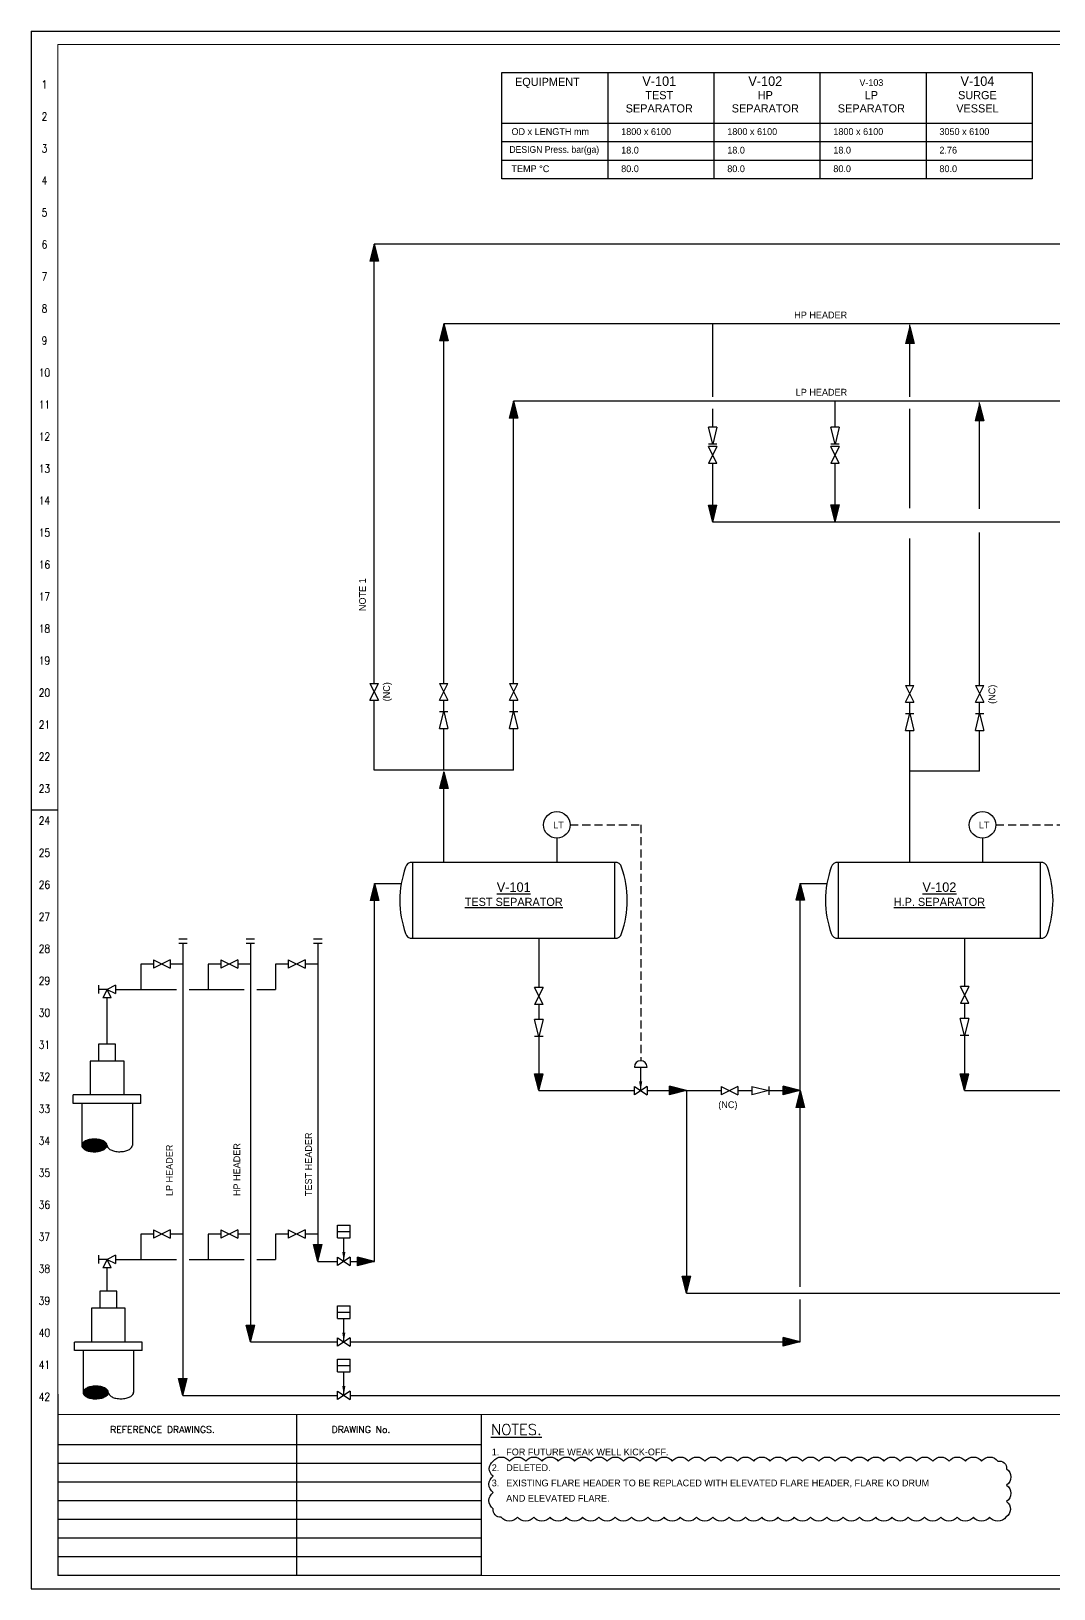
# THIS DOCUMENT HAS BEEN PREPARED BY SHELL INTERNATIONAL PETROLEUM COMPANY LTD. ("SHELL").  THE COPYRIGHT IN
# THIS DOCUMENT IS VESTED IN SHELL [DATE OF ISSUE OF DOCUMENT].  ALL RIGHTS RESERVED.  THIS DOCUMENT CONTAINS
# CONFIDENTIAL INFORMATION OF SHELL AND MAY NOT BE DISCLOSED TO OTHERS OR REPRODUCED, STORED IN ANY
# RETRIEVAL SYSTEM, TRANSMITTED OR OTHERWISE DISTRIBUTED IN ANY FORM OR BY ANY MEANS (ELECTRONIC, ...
# Model space of a CAD drawing. Extents: x 2850 to 3666, y 110 to 684.
# Drawn here: x 2850 to 3227, y 110 to 684 of the extents above; entities that cross this region are included whole.
import ezdxf
from ezdxf.enums import TextEntityAlignment as Align

# ---------------------------------------------------------------- set-up
doc = ezdxf.new("R2010")
doc.units = 0
doc.header["$LTSCALE"] = 12
doc.header["$MEASUREMENT"] = 0
doc.linetypes.add('HIDDEN', pattern=[0.375, 0.25, -0.125])
for name, color, linetype in [('12', 32, 'Continuous'), ('3', 4, 'Continuous'), ('5', 3, 'Continuous'), ('6', 6, 'Continuous')]:
    doc.layers.add(name, color=color, linetype=linetype)
doc.styles.add('BALLTXT', font='ROMANS', dxfattribs={"width": 0.8})
doc.styles.add('RESFT', font='romans')
doc.styles.add('SBLD', font='swissb.ttf')
doc.styles.add('SOI', font='soi.shx')
doc.styles.add('Std', font='simplex.shx')

# ---------------------------------------------------------------- blocks, each defined once
blk = doc.blocks.new('EP_A1.FEED')
at = {"color": 4, "linetype": 'Continuous'}
for p, q in [((0, 573.67), (0, 0)), ((0, 573.67), (816.31, 573.67)), ((9.82, 71.72), (9.82, 4.91)), ((97.73, 64.17), (97.73, 4.91)), ((165.88, 64.17), (165.88, 4.91)), ((165.88, 53.05), (9.82, 53.05)), ((165.88, 46.17), (9.82, 46.17)), ((165.88, 39.29), (9.82, 39.29)), ((165.88, 32.42), (9.82, 32.42)), ((165.88, 25.54), (9.82, 25.54)), ((165.88, 18.66), (9.82, 18.66)), ((165.88, 11.79), (9.82, 11.79)), ((0, 0), (816.31, 0)), ((165.88, 4.91), (9.82, 4.91))]:
    blk.add_line(p, q, dxfattribs=at)
at = {"color": 4, "linetype": 'Continuous', "const_width": 0.393, "flags": 128}
for points in [[(9.82, 4.91), (9.82, 568.76)], [(9.82, 568.76), (806.48, 568.76)], [(9.82, 64.17), (806.48, 64.15)], [(9.82, 4.91), (806.48, 4.91)]]:
    blk.add_lwpolyline(points, dxfattribs=at)
at = {"color": 4, "linetype": 'Continuous', "flags": 128}
blk.add_lwpolyline([(0, 286.84), (9.82, 286.84)], dxfattribs=at)
at = {"color": 32, "style": 'RESFT', "width": 0.833333}
for s, height, p in [('1', 2.95, (4.91, 554.03)), ('2', 2.95, (4.91, 542.24)), ('3', 2.95, (4.91, 530.45)), ('4', 2.95, (4.91, 518.66)), ('5', 2.95, (4.91, 506.88)), ('6', 2.95, (4.91, 495.09)), ('7', 2.95, (4.91, 483.3)), ('8', 2.95, (4.91, 471.51)), ('9', 2.95, (4.91, 459.72)), ('10', 2.947, (4.91, 447.94)), ('11', 2.947, (4.91, 436.15)), ('12', 2.947, (4.91, 424.36)), ('13', 2.947, (4.91, 412.57)), ('14', 2.947, (4.91, 400.79)), ('15', 2.947, (4.91, 389)), ('16', 2.947, (4.91, 377.21)), ('17', 2.947, (4.91, 365.42)), ('18', 2.947, (4.91, 353.63)), ('19', 2.947, (4.91, 341.85)), ('20', 2.947, (4.91, 330.06)), ('21', 2.947, (4.91, 318.27)), ('22', 2.947, (4.91, 306.48)), ('23', 2.947, (4.91, 294.7)), ('24', 2.947, (4.91, 282.91)), ('25', 2.947, (4.91, 271.12)), ('26', 2.947, (4.91, 259.33)), ('27', 2.947, (4.91, 247.54)), ('28', 2.947, (4.91, 235.76)), ('29', 2.947, (4.91, 223.97)), ('30', 2.947, (4.91, 212.18)), ('31', 2.947, (4.91, 200.39)), ('32', 2.947, (4.91, 188.61)), ('33', 2.947, (4.91, 176.82)), ('34', 2.947, (4.91, 165.03)), ('35', 2.947, (4.91, 153.24)), ('36', 2.947, (4.91, 141.45)), ('37', 2.947, (4.91, 129.67)), ('38', 2.947, (4.91, 117.88)), ('39', 2.947, (4.91, 106.09)), ('40', 2.947, (4.91, 94.3)), ('41', 2.947, (4.91, 82.51)), ('42', 2.947, (4.91, 70.73))]:
    blk.add_text(s, height=height, dxfattribs=at).set_placement(p, align=Align.MIDDLE_CENTER)
at = {"color": 1, "linetype": 'Continuous', "style": 'Std'}
for s, height, p in [('REFERENCE DRAWINGS.', 2.5, (48.4, 58.66)), ('DRAWING No.', 2.5, (121.57, 58.66)), ('%%UNOTES.', 4, (178.8, 58.66))]:
    blk.add_text(s, height=height, dxfattribs=at).set_placement(p, align=Align.MIDDLE)
at = {"color": 7, "linetype": 'Continuous', "style": 'Std'}
for tag, p, height in [('REFDWG1', (12.03, 48.38), 2.5), ('REVDESC7', (572.01, 44.05), 2.46), ('REFDWG2', (12.03, 41.5), 2.5), ('REVDESC6', (572.01, 39.4), 2.46), ('REFDWG3', (12.03, 34.63), 2.5), ('REVDESC5', (572.01, 34.76), 2.46), ('REFDWG4', (12.03, 27.75), 2.5), ('REVDESC4', (572.1, 30.12), 2.46), ('REFDWG5', (12.03, 20.87), 2.5), ('REVDESC3', (572.01, 25.47), 2.46), ('REVDESC2', (572.01, 20.83), 2.46), ('REVDESC1', (572.01, 16.18), 2.46), ('REFDWG6', (12.03, 14), 2.5), ('REFDWG7', (12.03, 7.12), 2.5)]:
    blk.add_attdef(tag, p, '', height=height, dxfattribs=at)
at = {"color": 7, "linetype": 'Continuous', "style": 'Std', "width": 0.9}
for tag, p in [('REFDWGNUM1', (99.94, 48.38)), ('REFDWGNUM2', (99.94, 41.5)), ('REFDWGNUM3', (99.94, 34.63)), ('REFDWGNUM4', (99.94, 27.75)), ('REFDWGNUM5', (99.94, 20.87)), ('REFDWGNUM6', (99.94, 14)), ('REFDWGNUM7', (99.94, 7.12))]:
    blk.add_attdef(tag, p, '', height=2.5, dxfattribs=at)
at = {"color": 7, "linetype": 'Continuous'}
for tag, height, style, p in [('REVNUM7', 2.46, 'Std', (550.45, 45.28)), ('REVBY7', 2.46, 'Std', (655.5, 45.28)), ('REVCHK7', 2.46, 'Std', (666.8, 45.28)), ('REVAPP7', 2.46, 'Std', (677.06, 45.28)), ('REVNUM6', 2.46, 'Std', (550.45, 40.63)), ('REVBY6', 2.46, 'Std', (655.5, 40.63)), ('REVCHK6', 2.46, 'Std', (666.8, 40.63)), ('REVAPP6', 2.46, 'Std', (677.06, 40.63)), ('REVNUM5', 2.46, 'Std', (550.45, 35.99)), ('REVBY5', 2.46, 'Std', (655.5, 35.99)), ('REVCHK5', 2.46, 'Std', (666.8, 35.99)), ('REVAPP5', 2.46, 'Std', (677.06, 35.99)), ('TITLE1', 3, 'RESFT', (749.13, 37.43)), ('REVNUM4', 2.46, 'Std', (550.54, 31.34)), ('REVBY4', 2.46, 'Std', (655.59, 31.34)), ('REVCHK4', 2.46, 'Std', (666.88, 31.34)), ('REVAPP4', 2.46, 'Std', (677.15, 31.34)), ('TITLE2', 3, 'RESFT', (749.55, 32.28)), ('REVNUM3', 2.46, 'Std', (550.45, 26.7)), ('REVNUM2', 2.46, 'Std', (550.45, 22.05)), ('REVBY3', 2.46, 'Std', (655.5, 26.7)), ('REVBY2', 2.46, 'Std', (655.5, 22.05)), ('REVCHK3', 2.46, 'Std', (666.8, 26.7)), ('REVCHK2', 2.46, 'Std', (666.8, 22.05)), ('REVAPP3', 2.46, 'Std', (677.06, 26.7)), ('REVAPP2', 2.46, 'Std', (677.06, 22.05)), ('TITLE3', 3, 'RESFT', (749.55, 27.08)), ('TITLE4', 3, 'RESFT', (749.61, 21.85)), ('REVNUM1', 2.46, 'Std', (550.45, 17.41)), ('REVBY1', 2.46, 'Std', (655.5, 17.41)), ('REVCHK1', 2.46, 'Std', (666.8, 17.41)), ('REVAPP1', 2.46, 'Std', (677.06, 17.41)), ('TITLE5', 3, 'RESFT', (749.55, 16.69))]:
    blk.add_attdef(tag, text='', height=height, dxfattribs=dict(at, style=style)).set_placement(p, align=Align.MIDDLE)
at = {"color": 7, "linetype": 'Continuous', "style": 'Std'}
for tag, width, p, p2 in [('REVDATE7', 0.729628, (556.59, 44.05), (569.73, 44.05)), ('REVDATE6', 0.734397, (556.59, 39.4), (569.73, 39.4)), ('REVDATE5', 0.729628, (556.59, 34.76), (569.73, 34.76)), ('REVDATE4', 0.72492, (556.68, 30.12), (569.82, 30.12)), ('REVDATE3', 0.729628, (556.59, 25.47), (569.73, 25.47)), ('REVDATE2', 0.729628, (556.59, 20.83), (569.73, 20.83)), ('REVDATE1', 0.774915, (556.59, 16.18), (569.73, 16.18))]:
    blk.add_attdef(tag, text='', height=2.46, dxfattribs=dict(at, width=width)).set_placement(p, p2, align=Align.FIT)
at = {"color": 7, "linetype": 'Continuous'}
for tag, height, style, p in [('ENG.7', 2.46, 'Std', (687.51, 44.05)), ('PROJECT', 5, 'SBLD', (758.43, 44.63)), ('ENG.6', 2.46, 'Std', (687.51, 39.4)), ('ENG.5', 2.46, 'Std', (687.51, 34.76)), ('ENG.4', 2.46, 'Std', (687.6, 30.12)), ('ENG.3', 2.46, 'Std', (687.51, 25.47)), ('ENG.2', 2.46, 'Std', (687.51, 20.83)), ('ENG.1', 2.46, 'Std', (687.51, 16.18))]:
    blk.add_attdef(tag, text='', height=height, dxfattribs=dict(at, style=style)).set_placement(p, align=Align.CENTER)
at = {"color": 7, "linetype": 'Continuous', "style": 'BALLTXT', "width": 0.9}
blk.add_attdef('EPDWGNO', text='', height=3.5, dxfattribs=at).set_placement((741.82, 6.43), align=Align.CENTER)
at = {"color": 7, "linetype": 'Continuous', "style": 'SOI'}
blk.add_attdef('REV', text='', height=3.5, dxfattribs=at).set_placement((800.25, 7.53), align=Align.MIDDLE_CENTER)
blk = doc.blocks.new('MF108M')
at = {"layer": '3'}
for p, q in [((-0.125, -0.0625), (-0.125, 0.0625)), ((0, 0), (-0.125, 0.0625)), ((-0.125, -0.0625), (0, 0)), ((0.0625, 0.125), (-0.0625, 0.125)), ((0, 0), (-0.0625, -0.125)), ((0, 0), (0, 0.125)), ((0.0625, -0.125), (0, 0)), ((0.0625, -0.125), (-0.0625, -0.125))]:
    blk.add_line(p, q, dxfattribs=at)
blk = doc.blocks.new('MF123')
at = {"layer": '5', "color": 4}
for p, q in [((0, 0.0625), (0, -0.0625)), ((0.0625, 0.0625), (0.0625, -0.0625))]:
    blk.add_line(p, q, dxfattribs=at)
blk = doc.blocks.new('MF081')
at = {"layer": '3'}
for p, q in [((0, 0.0625), (0, -0.0625)), ((0, 0.0625), (0.25, -0.0625)), ((0.25, 0.0625), (0, -0.0625)), ((0.25, 0.0625), (0.25, -0.0625))]:
    blk.add_line(p, q, dxfattribs=at)
blk = doc.blocks.new('MAJARROW')
at = {"layer": '3'}
for p, q in [((0, 0), (0.25, 0.064)), ((0, 0), (0.25, -0.064)), ((0.041, 0), (0.24, 0.051)), ((0.041, 0), (0.24, -0.051)), ((0.082, 0), (0.23, 0.038)), ((0.082, 0), (0.23, -0.038)), ((0.123, 0), (0.22, 0.025)), ((0.123, 0), (0.22, -0.025)), ((0.164, 0), (0.21, 0.012)), ((0.21, 0.012), (0.21, -0.012)), ((0.22, 0.025), (0.22, -0.025)), ((0.23, 0.038), (0.23, -0.038)), ((0.24, 0.051), (0.24, -0.051)), ((0.25, 0.064), (0.25, -0.064)), ((0.164, 0), (0.21, -0.012))]:
    blk.add_line(p, q, dxfattribs=at)

msp = doc.modelspace()

# ---------------------------------------------------------------- linework, layer by layer
at = {"color": 1, "linetype": 'Continuous'}
for p, q in [((3062.58, 668.42), (3062.58, 629.33)), ((3062.58, 668.42), (3062.58, 629.33)), ((3101.67, 668.42), (3101.67, 629.33)), ((3140.76, 668.42), (3140.76, 629.33)), ((3179.85, 668.42), (3179.85, 629.33)), ((3023.5, 649.85), (3218.93, 649.85)), ((3023.5, 643.01), (3218.93, 643.01)), ((3023.5, 636.17), (3218.93, 636.17))]:
    msp.add_line(p, q, dxfattribs=at)
at = {"color": 2, "linetype": 'HIDDEN'}
for p, q in [((3048.67, 391.37), (3074.69, 391.37)), ((3074.69, 391.37), (3074.69, 304.51)), ((3205.55, 391.37), (3231.97, 391.37))]:
    msp.add_line(p, q, dxfattribs=at)
at = {"layer": '3'}
for p, q in [((2976.47, 443.49), (2976.47, 605.24)), ((3244.58, 605.24), (2976.47, 605.24)), ((3315.95, 575.91), (3002.11, 575.91)), ((3002.11, 443.49), (3002.11, 575.91)), ((3101.22, 548.97), (3101.22, 575.91)), ((3173.85, 549.01), (3173.85, 575.49)), ((3027.85, 443.49), (3027.85, 547.38)), ((3315.95, 547.38), (3027.85, 547.38)), ((3146.32, 537.85), (3146.32, 547.38)), ((3199.58, 507.72), (3199.58, 546.96)), ((3101.22, 537.85), (3101.22, 544.64)), ((3173.85, 508.03), (3173.85, 544.6)), ((3101.22, 531.64), (3099.67, 537.85)), ((3102.77, 537.85), (3099.67, 537.85)), ((3102.77, 537.85), (3101.22, 531.64)), ((3147.87, 537.85), (3144.77, 537.85)), ((3146.32, 531.64), (3144.77, 537.85)), ((3147.87, 537.85), (3146.32, 531.64)), ((3102.77, 531.64), (3099.67, 531.64)), ((3147.87, 531.64), (3144.77, 531.64)), ((3101.22, 502.93), (3101.22, 524.51)), ((3146.32, 509.2), (3146.32, 524.51)), ((3272.54, 502.93), (3101.22, 502.93)), ((3199.58, 442.77), (3199.58, 499.1)), ((3173.85, 442.77), (3173.85, 496.9)), ((2976.47, 411.55), (2976.47, 437.27)), ((3002.11, 433.1), (3002.11, 437.27)), ((3027.85, 433.1), (3027.85, 437.27)), ((3173.85, 432.39), (3173.85, 436.56)), ((3199.58, 432.39), (3199.58, 436.56)), ((3000.55, 433.1), (3003.66, 433.1)), ((3000.55, 426.89), (3002.11, 433.1)), ((3002.11, 433.1), (3003.66, 426.89)), ((3026.29, 426.89), (3027.85, 433.1)), ((3026.29, 433.1), (3029.4, 433.1)), ((3027.85, 433.1), (3029.4, 426.89)), ((3172.29, 432.39), (3175.4, 432.39)), ((3172.29, 426.18), (3173.85, 432.39)), ((3173.85, 432.39), (3175.4, 426.18)), ((3198.03, 426.18), (3199.58, 432.39)), ((3198.03, 432.39), (3201.14, 432.39)), ((3199.58, 432.39), (3201.14, 426.18)), ((3000.55, 426.89), (3003.66, 426.89)), ((3002.11, 411.55), (3002.11, 426.89)), ((3026.29, 426.89), (3029.4, 426.89)), ((3027.85, 411.55), (3027.85, 426.89)), ((3172.29, 426.18), (3175.4, 426.18)), ((3173.85, 377.57), (3173.85, 426.18)), ((3198.03, 426.18), (3201.14, 426.18)), ((3199.58, 411.13), (3199.58, 426.18)), ((3027.85, 411.55), (2976.47, 411.55)), ((3002.11, 377.57), (3002.11, 410.95)), ((3199.58, 411.13), (3173.85, 411.13)), ((3043.77, 386.48), (3043.77, 377.57)), ((3200.65, 386.48), (3200.65, 377.57)), ((2976.59, 369.81), (2975.01, 363.58)), ((2976.59, 368.79), (2975.33, 363.83)), ((2976.59, 367.77), (2975.65, 364.08)), ((2976.59, 230.63), (2976.59, 369.81)), ((2976.59, 369.81), (2986.46, 369.81)), ((2976.59, 369.81), (2978.17, 363.58)), ((2976.59, 368.79), (2977.85, 363.83)), ((2976.59, 367.77), (2977.53, 364.08)), ((3133.46, 369.81), (3143.33, 369.81)), ((3133.46, 221.29), (3133.46, 369.81)), ((2978.17, 363.58), (2975.01, 363.58)), ((2977.85, 363.83), (2975.33, 363.83)), ((2977.53, 364.08), (2975.65, 364.08)), ((2976.59, 366.76), (2975.98, 364.33)), ((2977.2, 364.33), (2975.98, 364.33)), ((2976.59, 365.74), (2976.3, 364.58)), ((2976.88, 364.58), (2976.3, 364.58)), ((2976.59, 366.76), (2977.2, 364.33)), ((2976.59, 365.74), (2976.88, 364.58)), ((2906, 347.87), (2906, 181.27)), ((2930.85, 347.87), (2930.85, 200.97)), ((2955.7, 347.87), (2955.7, 230.63)), ((3037.16, 349.62), (3037.16, 331.49)), ((3194.04, 349.62), (3194.04, 331.82)), ((2890.46, 340.11), (2890.46, 330.79)), ((2895.12, 340.11), (2890.46, 340.11)), ((2906, 340.11), (2901.34, 340.11)), ((2915.31, 340.11), (2915.31, 330.79)), ((2919.97, 340.11), (2915.31, 340.11)), ((2930.85, 340.11), (2926.19, 340.11)), ((2940.17, 340.11), (2940.17, 330.79)), ((2944.83, 340.11), (2940.17, 340.11)), ((2955.7, 340.11), (2951.04, 340.11)), ((2878.04, 310.6), (2878.04, 327.68)), ((2881.14, 330.79), (2903.67, 330.79)), ((2908.33, 330.79), (2928.52, 330.79)), ((2933.18, 330.79), (2940.17, 330.79)), ((3037.16, 325.28), (3037.16, 319.72)), ((3194.04, 325.6), (3194.04, 320.05)), ((3037.16, 313.5), (3035.61, 319.72)), ((3038.72, 319.72), (3035.61, 319.72)), ((3038.72, 319.72), (3037.16, 313.5)), ((3194.04, 313.83), (3192.48, 320.05)), ((3195.59, 320.05), (3192.48, 320.05)), ((3195.59, 320.05), (3194.04, 313.83)), ((3038.72, 313.5), (3035.61, 313.5)), ((3037.16, 313.5), (3037.16, 293.51)), ((3195.59, 313.83), (3192.48, 313.83)), ((3194.04, 313.83), (3194.04, 293.51)), ((3072.36, 302.18), (3077.02, 302.18)), ((3074.69, 293.51), (3074.69, 302.18)), ((3037.16, 293.51), (3072.36, 293.51)), ((3077.02, 295.06), (3072.36, 291.96)), ((3072.36, 295.06), (3077.02, 291.96)), ((3072.36, 291.96), (3072.36, 295.06)), ((3077.02, 295.06), (3077.02, 291.96)), ((3077.02, 293.51), (3104.33, 293.51)), ((3091.53, 293.51), (3091.53, 218.96)), ((3110.55, 293.51), (3115.65, 293.51)), ((3115.65, 295.06), (3115.65, 291.96)), ((3115.65, 295.06), (3121.86, 293.51)), ((3121.86, 293.51), (3115.65, 291.96)), ((3121.86, 295.06), (3121.86, 291.96)), ((3121.86, 293.51), (3133.46, 293.51)), ((3194.04, 293.51), (3229.64, 293.51)), ((2962.96, 239.3), (2962.96, 243.96)), ((2962.96, 243.96), (2967.62, 243.96)), ((2962.96, 241.63), (2967.62, 241.63)), ((2967.62, 239.3), (2967.62, 243.96)), ((2895.12, 240.7), (2890.46, 240.7)), ((2890.46, 240.7), (2890.46, 231.38)), ((2906, 240.7), (2901.34, 240.7)), ((2919.97, 240.7), (2915.31, 240.7)), ((2915.31, 240.7), (2915.31, 231.38)), ((2930.85, 240.7), (2926.19, 240.7)), ((2944.83, 240.7), (2940.17, 240.7)), ((2940.17, 240.7), (2940.17, 231.38)), ((2955.7, 240.7), (2951.04, 240.7)), ((2962.96, 239.3), (2967.62, 239.3)), ((2965.29, 230.63), (2965.29, 239.3)), ((2881.14, 231.38), (2903.67, 231.38)), ((2908.33, 231.38), (2928.52, 231.38)), ((2933.18, 231.38), (2940.17, 231.38)), ((2955.7, 230.63), (2962.96, 230.63)), ((2962.96, 229.08), (2962.96, 232.18)), ((2962.96, 232.18), (2967.62, 229.08)), ((2967.62, 232.18), (2962.96, 229.08)), ((2967.62, 232.18), (2967.62, 229.08)), ((2967.62, 230.63), (2976.59, 230.63)), ((2878.04, 219.61), (2878.04, 228.28)), ((3091.53, 218.96), (3352.66, 218.96)), ((2962.96, 214.3), (2967.62, 214.3)), ((2962.96, 209.64), (2962.96, 214.3)), ((2967.62, 209.64), (2967.62, 214.3)), ((3133.46, 200.97), (3133.46, 216.63)), ((2962.96, 211.97), (2967.62, 211.97)), ((2962.96, 209.64), (2967.62, 209.64)), ((2965.29, 200.97), (2965.29, 209.64)), ((2930.85, 200.97), (2962.96, 200.97)), ((2962.96, 202.52), (2967.62, 199.41)), ((2967.62, 202.52), (2962.96, 199.41)), ((2962.96, 199.41), (2962.96, 202.52)), ((2967.62, 202.52), (2967.62, 199.41)), ((2967.62, 200.97), (3133.46, 200.97)), ((2962.96, 194.6), (2967.62, 194.6)), ((2962.96, 189.95), (2962.96, 194.6)), ((2962.96, 192.28), (2967.62, 192.28)), ((2962.96, 189.95), (2967.62, 189.95)), ((2965.29, 181.27), (2965.29, 189.95)), ((2967.62, 189.95), (2967.62, 194.6)), ((2906, 181.27), (2962.96, 181.27)), ((2962.96, 182.82), (2967.62, 179.72)), ((2967.62, 182.82), (2962.96, 179.72)), ((2962.96, 179.72), (2962.96, 182.82)), ((2967.62, 182.82), (2967.62, 179.72)), ((2967.62, 181.27), (3290.33, 181.27))]:
    msp.add_line(p, q, dxfattribs=at)
msp.add_lwpolyline([(3020.34, 157.01, -0.520567), (3026.34, 157.01, -0.520567), (3032.34, 157.01, -0.520567), (3038.34, 157.01, -0.520567), (3044.34, 157.01, -0.520567), (3050.34, 157.01, -0.520567), (3056.34, 157.01, -0.520567), (3062.34, 157.01, -0.520567), (3068.34, 157.01, -0.520567), (3074.34, 157.01, -0.520567), (3080.34, 157.01, -0.520567), (3086.34, 157.01, -0.520567), (3092.34, 157.01, -0.520567), (3098.34, 157.01, -0.520567), (3104.34, 157.01, -0.520567), (3110.34, 157.01, -0.520567), (3116.34, 157.01, -0.520567), (3122.34, 157.01, -0.520567), (3128.34, 157.01, -0.520567), (3134.34, 157.01, -0.520567), (3140.34, 157.01, -0.520567), (3146.34, 157.01, -0.520567), (3152.34, 157.01, -0.520567), (3158.34, 157.01, -0.520567), (3164.34, 157.01, -0.520567), (3170.34, 157.01, -0.520567), (3176.34, 157.01, -0.520567), (3182.34, 157.01, -0.520567), (3188.34, 157.01, -0.520567), (3194.34, 157.01, -0.520567), (3200.34, 157.01, -0.520567), (3206.34, 157.01, -0.520567), (3209.55, 154.22, -0.520567), (3209.55, 148.22, -0.520567), (3209.55, 142.22, -0.520567), (3209.29, 136.48, -0.520567), (3203.29, 136.48, -0.520567), (3197.29, 136.48, -0.520567), (3191.29, 136.48, -0.520567), (3185.29, 136.48, -0.520567), (3179.29, 136.48, -0.520567), (3173.29, 136.48, -0.520567), (3167.29, 136.48, -0.520567), (3161.29, 136.48, -0.520567), (3155.29, 136.48, -0.520567), (3149.29, 136.48, -0.520567), (3143.29, 136.48, -0.520567), (3137.29, 136.48, -0.520567), (3131.29, 136.48, -0.520567), (3125.29, 136.48, -0.520567), (3119.29, 136.48, -0.520567), (3113.29, 136.48, -0.520567), (3107.29, 136.48, -0.520567), (3101.29, 136.48, -0.520567), (3095.29, 136.48, -0.520567), (3089.29, 136.48, -0.520567), (3083.29, 136.48, -0.520567), (3077.29, 136.48, -0.520567), (3071.29, 136.48, -0.520567), (3065.29, 136.48, -0.520567), (3059.29, 136.48, -0.520567), (3053.29, 136.48, -0.520567), (3047.29, 136.48, -0.520567), (3041.29, 136.48, -0.520567), (3035.29, 136.48, -0.520567), (3029.29, 136.48, -0.520567), (3023.29, 136.48, -0.520567), (3020.34, 139.53, -0.520567), (3020.34, 145.53, -0.520567), (3020.34, 151.53, -0.520567)], format="xyb", close=True, dxfattribs=at)
for centre in [(3043.77, 391.37), (3200.65, 391.37)]:
    msp.add_circle(centre, 4.9, dxfattribs=at)
msp.add_arc((3074.69, 302.18), 2.33, 0, 180, dxfattribs=at)
for points in [[(3075.26, 296.95), (3074.11, 296.95), (3074.69, 293.51)], [(2965.86, 234.06), (2964.72, 234.06), (2965.29, 230.63)], [(2965.86, 204.4), (2964.72, 204.4), (2965.29, 200.97)], [(2965.86, 184.71), (2964.72, 184.71), (2965.29, 181.27)]]:
    msp.add_solid(points, dxfattribs=at)
at = {"layer": '5', "color": 3}
for p, q in [((3218.93, 668.42), (3218.93, 629.33)), ((3065.12, 377.57), (2990.57, 377.57)), ((2990.57, 377.57), (2990.57, 349.62)), ((3065.12, 349.62), (3065.12, 377.57)), ((3221.99, 377.57), (3147.44, 377.57)), ((3147.44, 377.57), (3147.44, 349.62)), ((3221.99, 349.62), (3221.99, 377.57)), ((2990.57, 349.62), (3065.12, 349.62)), ((3147.44, 349.62), (3221.99, 349.62)), ((2874.93, 310.6), (2874.93, 304.41)), ((2881.14, 310.6), (2874.93, 310.6)), ((2881.14, 304.41), (2881.14, 310.6)), ((2884.3, 304.41), (2871.8, 304.41)), ((2871.8, 304.41), (2871.8, 291.91)), ((2884.3, 291.91), (2884.3, 304.41)), ((2865.59, 288.83), (2865.59, 291.91)), ((2890.49, 291.91), (2865.59, 291.91)), ((2890.49, 288.83), (2865.59, 288.83)), ((2868.72, 288.85), (2868.72, 273.32)), ((2887.36, 288.85), (2887.36, 273.32)), ((2890.49, 288.83), (2890.49, 291.91)), ((2868.81, 272.85), (2871.4, 275.44)), ((2868.97, 272.57), (2871.94, 275.54)), ((2869.18, 272.33), (2872.45, 275.6)), ((2869.41, 272.12), (2872.92, 275.64)), ((2869.65, 271.93), (2873.37, 275.65)), ((2869.92, 271.76), (2873.8, 275.64)), ((2870.21, 271.61), (2874.21, 275.61)), ((2870.52, 271.48), (2874.61, 275.57)), ((2870.84, 271.36), (2874.99, 275.51)), ((2871.18, 271.26), (2875.36, 275.44)), ((2868.72, 273.2), (2870.79, 275.26)), ((2868.77, 273.69), (2870.02, 274.94)), ((2871.53, 271.17), (2875.7, 275.35)), ((2871.91, 271.11), (2876.04, 275.24)), ((2872.29, 271.05), (2876.35, 275.11)), ((2872.69, 271.01), (2876.65, 274.98)), ((2873.11, 270.99), (2876.94, 274.82)), ((2873.55, 270.99), (2877.2, 274.64)), ((2874.01, 271.01), (2877.44, 274.44)), ((2874.49, 271.06), (2877.66, 274.22)), ((2875.01, 271.13), (2877.85, 273.98)), ((2875.57, 271.25), (2877.99, 273.67)), ((2876.22, 271.47), (2878.04, 273.28)), ((2877.16, 271.97), (2877.84, 272.65)), ((2881.61, 219.61), (2875.4, 219.61)), ((2875.4, 219.61), (2875.4, 213.42)), ((2881.61, 213.42), (2881.61, 219.61)), ((2884.77, 213.42), (2872.27, 213.42)), ((2872.27, 213.42), (2872.27, 200.92)), ((2884.77, 200.92), (2884.77, 213.42)), ((2890.96, 200.92), (2866.06, 200.92)), ((2866.06, 197.84), (2866.06, 200.92)), ((2890.96, 197.84), (2890.96, 200.92)), ((2890.96, 197.84), (2866.06, 197.84)), ((2869.19, 197.86), (2869.19, 182.33)), ((2887.82, 197.86), (2887.82, 182.33)), ((2869.19, 182.21), (2871.26, 184.28)), ((2869.24, 182.7), (2870.49, 183.95)), ((2869.28, 181.86), (2871.87, 184.45)), ((2869.44, 181.58), (2872.41, 184.55)), ((2869.65, 181.35), (2872.91, 184.62)), ((2869.87, 181.13), (2873.39, 184.65)), ((2870.12, 180.94), (2873.84, 184.66)), ((2870.39, 180.77), (2874.27, 184.65)), ((2870.68, 180.62), (2874.68, 184.62)), ((2870.99, 180.49), (2875.08, 184.58)), ((2871.31, 180.37), (2875.46, 184.52)), ((2871.64, 180.27), (2875.82, 184.45)), ((2872, 180.19), (2876.17, 184.36)), ((2872.37, 180.12), (2876.5, 184.25)), ((2872.76, 180.07), (2876.82, 184.13)), ((2873.16, 180.03), (2877.12, 183.99)), ((2873.58, 180.01), (2877.4, 183.83)), ((2874.01, 180), (2877.66, 183.65)), ((2874.47, 180.02), (2877.9, 183.45)), ((2874.96, 180.07), (2878.12, 183.23)), ((2875.47, 180.15), (2878.32, 182.99)), ((2876.03, 180.27), (2878.45, 182.69)), ((2876.69, 180.48), (2878.51, 182.3)), ((2877.63, 180.99), (2878.31, 181.66))]:
    msp.add_line(p, q, dxfattribs=at)
msp.add_lwpolyline([(3218.93, 629.33), (3023.5, 629.33), (3023.5, 668.42), (3218.93, 668.42)], dxfattribs=at)
for centre, radius, start, end in [((3022.5, 363.59), 36.57, 160.5479, 199.4521), ((2990.27, 375.29), 2.31, 82.59153, 167.8688), ((3065.42, 375.29), 2.31, 12.1312, 97.40847), ((3033.19, 363.59), 36.57, 340.5479, 19.4521), ((3179.37, 363.59), 36.57, 160.5479, 199.4521), ((3147.14, 375.29), 2.31, 82.59153, 167.8688), ((3222.29, 375.29), 2.31, 12.1312, 97.40847), ((3190.07, 363.59), 36.57, 340.5479, 19.4521), ((2990.27, 351.9), 2.31, 192.1312, 277.40847), ((3065.42, 351.9), 2.31, 262.59153, 347.8688), ((3147.14, 351.9), 2.31, 192.1312, 277.40847), ((3222.29, 351.9), 2.31, 262.59153, 347.8688), ((2872.68, 269.83), 5.77, 101.92158, 116.7981), ((2873.4, 266.39), 9.28, 90.20844, 101.92158), ((2873.4, 266.39), 9.28, 78.4953, 90.20844), ((2874.1, 269.83), 5.77, 63.61877, 78.4953), ((2869.96, 273.32), 1.24, 140.59938, 180.20844), ((2869.96, 273.32), 1.24, 180.20844, 219.81749), ((2871.59, 271.99), 3.35, 116.7981, 140.59938), ((2871.58, 274.67), 3.35, 219.81749, 243.61877), ((2872.65, 276.84), 5.77, 243.61877, 258.4953), ((2873.35, 280.29), 9.28, 258.4953, 270.20844), ((2873.35, 280.29), 9.28, 270.20844, 281.92158), ((2874.08, 276.85), 5.77, 281.92158, 296.7981), ((2875.18, 272), 3.35, 39.81749, 63.61877), ((2875.17, 274.69), 3.35, 296.7981, 320.59938), ((2876.8, 273.35), 1.24, 0.20844, 39.81749), ((2876.8, 273.35), 1.24, 320.59938, 0.20844), ((2879.28, 273.34), 1.24, 179.45242, 180.20844), ((2879.28, 273.29), 1.24, 177.82979, 179.45242), ((2879.28, 273.34), 1.24, 180.20844, 219.81749), ((2880.9, 274.69), 3.35, 219.81749, 243.61877), ((2881.97, 276.86), 5.77, 243.61877, 258.4953), ((2882.67, 280.3), 9.28, 258.4953, 270.20844), ((2882.67, 280.3), 9.28, 270.20844, 281.92158), ((2883.4, 276.86), 5.77, 281.92158, 296.7981), ((2884.49, 274.7), 3.35, 296.7981, 320.59938), ((2886.12, 273.37), 1.24, 320.59938, 0.20844), ((2886.12, 273.37), 1.24, 0.20844, 2.17021), ((2872.05, 181), 3.35, 116.7981, 140.59938), ((2873.15, 178.84), 5.77, 101.92158, 116.7981), ((2873.87, 175.4), 9.28, 90.20844, 101.92158), ((2873.87, 175.4), 9.28, 78.4953, 90.20844), ((2874.57, 178.84), 5.77, 63.61877, 78.4953), ((2875.65, 181.01), 3.35, 39.81749, 63.61877), ((2870.43, 182.34), 1.24, 140.59938, 180.20844), ((2870.43, 182.34), 1.24, 180.20844, 219.81749), ((2872.04, 183.69), 3.35, 219.81749, 243.61877), ((2873.12, 185.85), 5.77, 243.61877, 258.4953), ((2873.82, 189.3), 9.28, 258.4953, 270.20844), ((2873.82, 189.3), 9.28, 270.20844, 281.92158), ((2874.55, 185.86), 5.77, 281.92158, 296.7981), ((2875.64, 183.7), 3.35, 296.7981, 320.59938), ((2877.27, 182.36), 1.24, 0.20844, 39.81749), ((2877.27, 182.36), 1.24, 320.59938, 0.20844), ((2879.75, 182.35), 1.24, 179.45242, 180.20844), ((2879.75, 182.35), 1.24, 180.20844, 219.81749), ((2879.74, 182.3), 1.24, 177.82979, 179.45242), ((2881.36, 183.7), 3.35, 219.81749, 243.61877), ((2882.44, 185.87), 5.77, 243.61877, 258.4953), ((2883.14, 189.32), 9.28, 258.4953, 270.20844), ((2883.14, 189.32), 9.28, 270.20844, 281.92158), ((2883.87, 185.88), 5.77, 281.92158, 296.7981), ((2884.96, 183.72), 3.35, 296.7981, 320.59938), ((2886.59, 182.38), 1.24, 320.59938, 0.20844), ((2886.59, 182.38), 1.24, 0.20844, 2.17021)]:
    msp.add_arc(centre, radius, start, end, dxfattribs=at)

# ---------------------------------------------------------------- block references
at = {"layer": '3', "color": 1, "xscale": 24.85106382978725, "yscale": 24.85106382978725, "zscale": 24.85106382978724, "rotation": 90}
for p in [(2906, 347.87), (2930.85, 347.87), (2955.7, 347.87)]:
    msp.add_blockref('MF123', p, dxfattribs=at)
at = {"layer": '6', "color": 4}
msp.add_blockref('EP_A1.FEED', (2850.07, 110.03), dxfattribs=at)
at = {"layer": '6', "color": 1, "yscale": 24.85106382978725, "zscale": 24.85106382978724}
for name, p, xscale, rotation in [('MAJARROW', (2976.47, 605.24), 24.85106382978725, 270), ('MAJARROW', (3002.11, 575.91), 24.85106382978725, 270), ('MAJARROW', (3173.85, 574.87), 24.85106382978725, 270), ('MAJARROW', (3027.85, 547.38), 24.85106382978725, 270), ('MAJARROW', (3199.58, 546.34), 24.85106382978725, 270), ('MF081', (3101.22, 530.71), 24.85106382978725, 270), ('MF081', (3146.32, 530.71), 24.85106382978725, 270), ('MAJARROW', (3101.22, 502.93), 24.85106382978725, 90), ('MAJARROW', (3146.32, 502.98), 24.85106382978725, 90), ('MF081', (2976.47, 437.27), 24.85106382978725, 90), ('MF081', (3002.11, 437.27), 24.85106382978725, 90), ('MF081', (3027.85, 437.27), 24.85106382978725, 90), ('MF081', (3173.85, 436.56), 24.85106382978725, 90), ('MF081', (3199.58, 436.56), 24.85106382978725, 90), ('MAJARROW', (3002.11, 410.95), 24.85106382978725, 270), ('MAJARROW', (3133.46, 369.81), 24.85106382978725, 270), ('MF108M', (2878.04, 330.79), 24.85106382978725, 90), ('MF081', (3037.16, 331.49), 24.85106382978725, 270), ('MF081', (3194.04, 331.82), 24.85106382978725, 270), ('MAJARROW', (3037.16, 293.51), 24.85106382978725, 90), ('MAJARROW', (3194.04, 293.51), 24.85106382978725, 90), ('MAJARROW', (3091.53, 293.51), 24.85106382978654, 180), ('MAJARROW', (3133.46, 293.51), 24.85106382978654, 180), ('MAJARROW', (3133.46, 293.51), 24.85106382978725, 270), ('MAJARROW', (2955.7, 230.63), 24.85106382978725, 90), ('MF108M', (2878.04, 231.38), 24.85106382978725, 90), ('MAJARROW', (2976.59, 230.63), 24.85106382978654, 180), ('MAJARROW', (3091.53, 218.96), 24.85106382978725, 90), ('MAJARROW', (2930.85, 200.97), 24.85106382978725, 90), ('MAJARROW', (3133.46, 200.97), 24.85106382978654, 180), ('MAJARROW', (2906, 181.27), 24.85106382978725, 90)]:
    msp.add_blockref(name, p, dxfattribs=dict(at, xscale=xscale, rotation=rotation))
at = {"layer": '6', "color": 1, "xscale": 24.85106382978654, "yscale": 24.85106382978725, "zscale": 24.85106382978724}
for p in [(2895.12, 340.11), (2919.97, 340.11), (2944.83, 340.11), (3104.33, 293.51), (2895.12, 240.7), (2919.97, 240.7), (2944.83, 240.7)]:
    msp.add_blockref('MF081', p, dxfattribs=at)

# ---------------------------------------------------------------- texts
at = {"layer": '12', "linetype": 'Continuous', "style": 'SOI'}
for s, p in [('OD x LENGTH mm', (3027.07, 645.46)), ('1800 x 6100', (3067.5, 645.46)), ('1800 x 6100', (3106.59, 645.46)), ('1800 x 6100', (3145.68, 645.46)), ('3050 x 6100', (3184.77, 645.46)), ('18.0', (3067.5, 638.62)), ('18.0', (3106.59, 638.62)), ('18.0', (3145.68, 638.62)), ('2.76', (3184.77, 638.62)), ('TEMP %%DC', (3027.07, 631.78)), ('80.0', (3067.5, 631.78)), ('80.0', (3106.59, 631.78)), ('80.0', (3145.68, 631.78)), ('80.0', (3184.77, 631.78))]:
    msp.add_text(s, height=2.5, dxfattribs=at).set_placement(p)
at = {"layer": '12', "linetype": 'Continuous', "style": 'SOI', "width": 0.782327}
msp.add_text('DESIGN Press. bar(ga)', height=2.5, dxfattribs=at).set_placement((3026.32, 638.87), (3059.38, 638.87), align=Align.FIT)
at = {"layer": '12', "style": 'SOI'}
for s, p in [('HP HEADER', (3150.78, 577.16)), ('LP HEADER', (3150.78, 548.73))]:
    msp.add_text(s, height=2.5, dxfattribs=at).set_placement(p, align=Align.BOTTOM_RIGHT)
for s, p in [('NOTE 1', (2973.42, 470.12)), ('(NC)', (2982.28, 436.89)), ('(NC)', (3205.37, 435.95)), ('TEST HEADER', (2953.52, 254.68)), ('LP HEADER', (2902.27, 254.68)), ('HP HEADER', (2927.12, 254.68))]:
    msp.add_text(s, height=2.5, rotation=90, dxfattribs=at).set_placement(p)
msp.add_text('(NC)', height=2.5, dxfattribs=at).set_placement((3103.29, 287.08))
for s, p in [('1.', (3019.81, 158.44)), ('1.', (3019.81, 158.44)), ('FOR FUTURE WEAK WELL KICK-OFF.', (3025.14, 158.44)), ('FOR FUTURE WEAK WELL KICK-OFF.', (3025.14, 158.44)), ('2.', (3019.81, 152.65)), ('DELETED.', (3025.14, 152.65)), ('3.', (3019.81, 147.02)), ('EXISTING FLARE HEADER TO BE REPLACED WITH ELEVATED FLARE HEADER, FLARE KO DRUM ', (3025.14, 147.02)), ('AND ELEVATED FLARE.', (3025.14, 141.4))]:
    msp.add_text(s, height=2.5, dxfattribs=at).set_placement(p, align=Align.BOTTOM_LEFT)
at = {"layer": '3'}
for p in [(3044.4, 390.14), (3201.27, 390.14)]:
    msp.add_text('LT', height=2.485, dxfattribs=at).set_placement(p, align=Align.CENTER)
at = {"layer": '5', "color": 3}
msp.add_text('EQUIPMENT', height=3, dxfattribs=at).set_placement((3028.38, 663.53))
for s, height, p in [('V-101', 3.5, (3081.53, 663.53)), ('V-102', 3.5, (3120.61, 663.53)), ('V-103', 2.46, (3159.7, 663.53)), ('V-104', 3.5, (3198.79, 663.53)), ('TEST', 3, (3081.53, 658.64)), ('HP', 3, (3120.61, 658.64)), ('LP', 3, (3159.7, 658.64)), ('SURGE', 3, (3198.79, 658.64)), ('SEPARATOR', 3, (3081.53, 653.76)), ('SEPARATOR', 3, (3120.61, 653.76)), ('SEPARATOR', 3, (3159.7, 653.76)), ('VESSEL', 3, (3198.79, 653.76)), ('%%uV-101', 3.5, (3027.9, 366.71)), ('%%uV-102', 3.5, (3184.77, 366.71)), ('%%uTEST SEPARATOR', 3, (3027.9, 361.53)), ('%%uH.P. SEPARATOR', 3, (3184.77, 361.53))]:
    msp.add_text(s, height=height, dxfattribs=at).set_placement(p, align=Align.CENTER)

doc.saveas('drawing.dxf')
